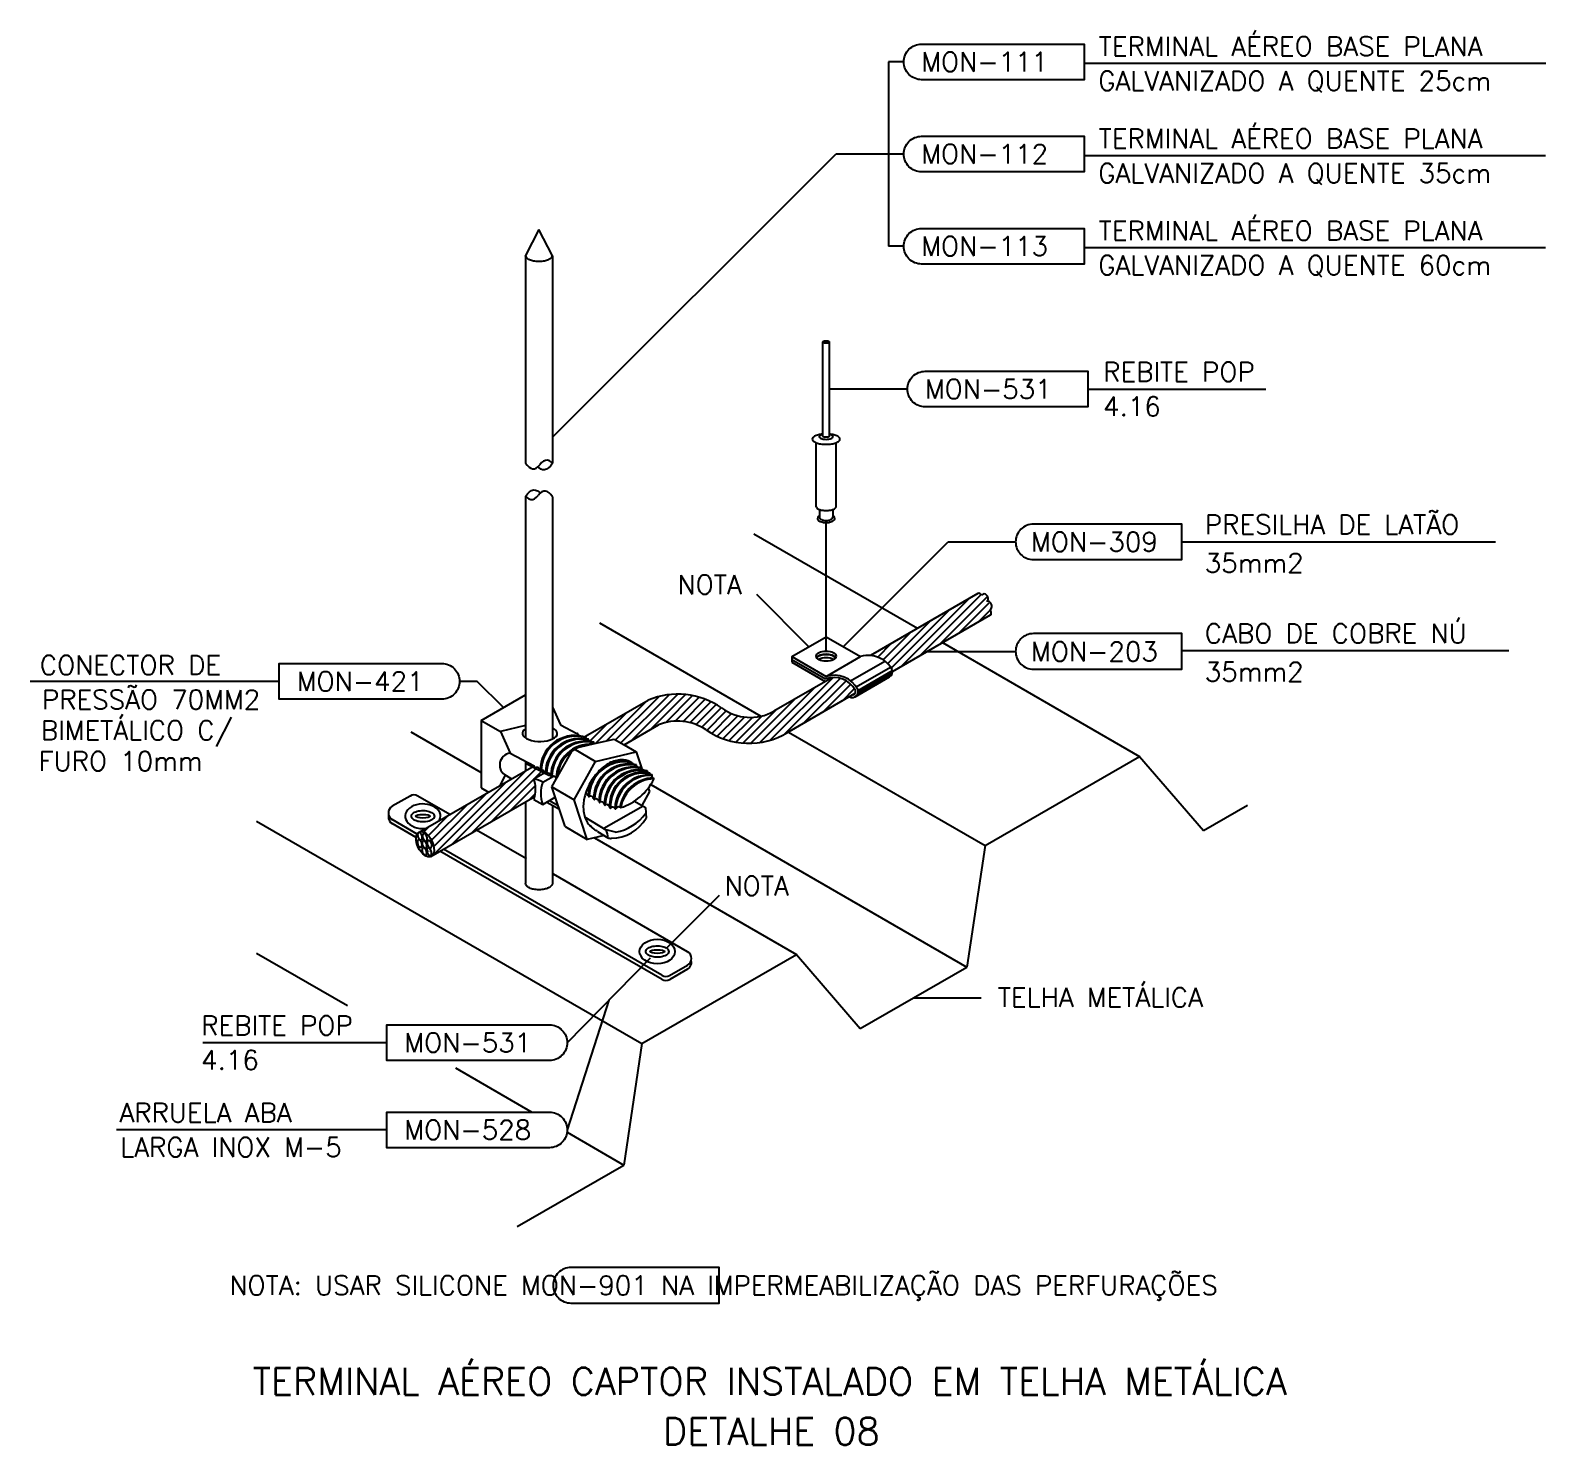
# Model space of a CAD drawing. Extents: x -800 to 12181, y -6101 to 2255.
# Drawn here: x 9396 to 10342, y 1340 to 2223 of the extents above; entities that cross this region are included whole.
import ezdxf
from ezdxf.enums import TextEntityAlignment as Align

# ---------------------------------------------------------------- set-up
doc = ezdxf.new("R2010")
doc.units = 0
doc.header["$MEASUREMENT"] = 0
doc.layers.get('0').update_dxf_attribs({"linetype": 'CONTINUOUS'})
for name, color, linetype in [('15', 1, 'CONTINUOUS'), ('25', 2, 'CONTINUOUS'), ('50', 5, 'CONTINUOUS'), ('C02', 2, 'CONTINUOUS')]:
    doc.layers.add(name, color=color, linetype=linetype)
doc.styles.add('25CL', font='ROMANS.shx', dxfattribs={"height": 2.5})
doc.styles.add('35CL', font='ROMANS.shx', dxfattribs={"height": 3.5})

msp = doc.modelspace()

# ---------------------------------------------------------------- hatches: boundary and pattern name
h = msp.add_hatch()
h.set_pattern_fill('ANSI31', color=256, scale=28.8, angle=180, style=0)
h.set_pattern_definition([(225, (-20505.696, 4834.6687), (2.5455844, -2.5455844), [])])
h.paths.add_polyline_path([(9920.631, 1832.864, -0.0054926), (9921.001, 1832.829, -0.2474924), (9934.144, 1824.06, -0.0829615), (9934.402, 1822.879), (9995.575, 1858.2), (9995.28, 1861.544), (9995.962, 1865.157), (9993.346, 1866.636), (9993.727, 1869.71), (9990.136, 1870.476), (9987.741, 1871.61)])
h.paths.add_polyline_path([(9860.238, 1797.996, -0.2950464), (9827.557, 1800.188, 0.2567716), (9781.772, 1804.959), (9741.273, 1781.728, 0.1633867), (9742.633, 1780.887, -0.0205985), (9744.394, 1780.55, -0.9806359), (9744.392, 1780.248, 0.1852685), (9745.832, 1779.12, -0.0222341), (9747.733, 1778.762, -0.9804432), (9747.731, 1778.461, 0.0879243), (9748.295, 1777.815), (9760.534, 1780.671), (9766.814, 1777.045), (9788.306, 1789.453, -0.2567716), (9817.966, 1786.363, 0.2843613), (9867.118, 1783.784), (9910.906, 1809.065, 0.2689143), (9911.2, 1811.082, 0.2975395), (9896.842, 1819.129)])
h = msp.add_hatch()
h.set_pattern_fill('ANSI31', color=256, scale=28.8, angle=180, style=0)
h.set_pattern_definition([(225, (-19321.1347, 4976.7886), (2.5455844, -2.5455844), [])])
edge = h.paths.add_edge_path()
edge.add_line((9710.903, 1744.764), (9711, 1744.862))
edge.add_arc((9692.109, 1749.284), 19.402, 346.826362, 378.928679)
edge.add_line((9710.461, 1755.577), (9717.113, 1759.418))
edge.add_line((9717.113, 1759.418), (9709.512, 1763.39))
edge.add_line((9709.512, 1763.39), (9638.846, 1722.591))
edge.add_arc((9639.758, 1720.549), 2.237, 97.765073, 114.077242, ccw=False)
edge.add_ellipse((9642.496, 1714.984), major_axis=(-3.651, 7.607), ratio=0.5273137, start_angle=184.60859, end_angle=360, ccw=False)
edge.add_line((9646.457, 1707.557), (9710.903, 1744.764))

# ---------------------------------------------------------------- linework, layer by layer
at = {"layer": '15', "color": 1}
for p, q in [((9941.394, 2203.72), (9931.794, 2203.72)), ((9931.794, 2203.72), (9931.794, 2088.538)), ((10342.239, 2202.654), (10054.019, 2202.654)), ((9941.394, 2146.138), (9898.96, 2146.138)), ((10342.194, 2145.054), (10054.019, 2145.054)), ((9941.394, 2088.538), (9931.794, 2088.538)), ((10342.194, 2087.473), (10054.019, 2087.473)), ((9943.665, 1999.29), (9894.977, 1999.303)), ((9551.432, 1816.702), (9395.97, 1816.702)), ((9674.997, 1816.692), (9664.057, 1816.692)), ((9618.611, 1590.971), (9503.651, 1590.971)), ((9618.611, 1536.503), (9449.849, 1536.503))]:
    msp.add_line(p, q, dxfattribs=at)
at = {"layer": '15'}
for p, q in [((9722.074, 1969.252), (9898.96, 2146.138)), ((9890.854, 1969.878), (9890.854, 2028.728)), ((9894.977, 1969.878), (9894.977, 2028.728)), ((10056.29, 1999.3), (10167.577, 1999.3)), ((9892.915, 1835.098), (9892.915, 1915.867)), ((9892.915, 1835.079), (9892.915, 1915.867)), ((9903.616, 1838.372), (9969.149, 1903.905)), ((9969.149, 1903.905), (10011.249, 1903.905)), ((10114.975, 1903.877), (10310.993, 1903.877)), ((9849.424, 1871.138), (9882.19, 1838.372)), ((10114.975, 1835.901), (10319.322, 1835.901)), ((9908.167, 1817.03), (9929.593, 1829.4)), ((9956.067, 1835.389), (10011.249, 1835.418)), ((9911.732, 1813.288), (9933.158, 1825.659)), ((9912.906, 1811.066), (9934.332, 1823.436)), ((9912.912, 1809.62), (9934.338, 1821.99)), ((9691.38, 1800.309), (9674.997, 1816.692)), ((9826.175, 1683.034), (9793.409, 1650.267)), ((9731.236, 1590.98), (9783.338, 1643.95)), ((9947.512, 1619.014), (9989.795, 1619.014)), ((9757.287, 1617.465), (9731.236, 1536.513))]:
    msp.add_line(p, q, dxfattribs=at)
msp.add_lwpolyline([(9890.854, 1969.878, 0.2823391), (9890.927, 1969.758, 0.0657605), (9891.458, 1969.571, 0.0301275), (9892.065, 1969.481, 0.0217416), (9892.915, 1969.444, 0.0217416), (9893.766, 1969.481, 0.0301275), (9894.373, 1969.571, 0.0657605), (9894.904, 1969.758, 0.2823391), (9894.977, 1969.878, 0.2823391)], format="xyb", dxfattribs=at)
for centre, radius, start, end in [((9736.081, 1761.145), 21.769, 76.790509, 179.548248), ((9736.7, 1760.705), 21.769, 78.48195, 179.548248), ((9739.42, 1759.357), 21.769, 81.510669, 179.548248), ((9740.04, 1758.918), 21.769, 78.48195, 179.548248), ((9742.759, 1757.57), 21.769, 81.857397, 179.548248), ((9739.42, 1759.357), 21.769, 76.790509, 81.510669), ((9742.759, 1757.57), 21.769, 76.790509, 81.885359), ((9743.379, 1757.131), 21.769, 78.48195, 179.548248), ((9746.098, 1755.783), 21.769, 87.439654, 179.548248), ((9746.718, 1755.343), 21.769, 94.562563, 176.406521), ((9766.753, 1744.619), 21.769, 78.619155, 179.548248), ((9769.472, 1743.271), 21.769, 76.790509, 179.548248), ((9770.083, 1742.801), 21.769, 78.642546, 179.548248), ((9772.811, 1741.484), 21.769, 76.790509, 179.548248), ((9773.431, 1741.045), 21.769, 78.48195, 179.548248), ((9766.133, 1745.059), 21.769, 76.790509, 131.24061), ((9776.151, 1739.697), 21.769, 76.790509, 179.548248), ((9776.77, 1739.257), 21.769, 78.48195, 179.548248), ((9766.133, 1745.059), 21.769, 147.762001, 179.548248), ((9778.31, 1739.247), 20.621, 77.448847, 183.242715), ((9778.927, 1738.819), 20.619, 79.221999, 183.271837), ((9782.686, 1736.594), 21.769, 85.968763, 177.322379), ((9783.305, 1736.155), 21.769, 87.846795, 177.322379), ((9785.571, 1734.603), 21.769, 91.427108, 170.757731), ((9786.127, 1734.086), 21.769, 92.245913, 170.083545)]:
    msp.add_arc(centre, radius, start, end, dxfattribs=at)
at = {"layer": '25', "color": 2}
for p, q in [((9713.548, 2099.031), (9705.28, 2082.776)), ((9722.074, 2082.51), (9713.548, 2099.031)), ((9722.074, 2082.51), (9722.074, 1952.925)), ((9722.074, 1932.027), (9722.074, 1780.72)), ((9934.402, 1822.879), (9995.575, 1858.2)), ((9677.48, 1792.284), (9705.28, 1808.334)), ((9722.074, 1800.655), (9727.005, 1789.581)), ((9741.273, 1781.728), (9781.772, 1804.959)), ((9677.48, 1792.284), (9677.48, 1750.172)), ((9677.48, 1792.284), (9689.548, 1785.317)), ((9705.28, 1789.101), (9689.548, 1785.317)), ((9727.005, 1789.581), (9737.244, 1784.23)), ((9766.814, 1777.045), (9788.306, 1789.453)), ((9689.548, 1785.317), (9695.542, 1771.856)), ((9748.295, 1777.815), (9760.534, 1780.671)), ((9760.534, 1780.671), (9766.814, 1777.045)), ((9695.542, 1771.856), (9710.571, 1764.002)), ((9721.664, 1750.76), (9735.075, 1774.73)), ((9735.075, 1774.73), (9748.295, 1777.815)), ((9735.075, 1774.73), (9748.905, 1766.746)), ((9748.905, 1766.746), (9774.363, 1772.687)), ((9766.814, 1777.045), (9774.363, 1772.687)), ((9774.363, 1772.687), (9777.688, 1762.699)), ((9638.846, 1722.591), (9710.571, 1764.002)), ((9705.142, 1765.674), (9720.17, 1757.82)), ((9735.494, 1742.775), (9748.905, 1766.746)), ((9692.414, 1758.275), (9689.466, 1751.817)), ((9693.164, 1757.842), (9696.533, 1755.897)), ((9717.613, 1759.706), (9710.461, 1755.577)), ((9715.993, 1753.712), (9722.673, 1757.569)), ((9721.664, 1750.76), (9735.494, 1742.775)), ((9729.922, 1725.956), (9721.664, 1750.76)), ((9633.094, 1745.083), (9621.946, 1738.647)), ((9657.848, 1733.562), (9637.894, 1745.083)), ((9646.147, 1707.377), (9710.989, 1744.814)), ((9677.48, 1750.172), (9682.049, 1747.535)), ((9710.461, 1742.99), (9715.993, 1739.796)), ((9715.993, 1739.796), (9723.811, 1744.31)), ((9718.543, 1741.269), (9726.318, 1736.78)), ((9720.206, 1742.229), (9725.527, 1739.157)), ((9743.751, 1717.971), (9735.494, 1742.775)), ((9782.62, 1747.883), (9777.794, 1739.256)), ((9781.89, 1750.078), (9782.62, 1747.883)), ((9619.546, 1734.49), (9619.546, 1731.988)), ((9755.613, 1723.829), (9742.293, 1731.797)), ((9778.569, 1738.846), (9754.063, 1724.698)), ((9780.064, 1737.999), (9780.449, 1731.305)), ((9637.552, 1721.323), (9621.946, 1730.333)), ((9636.943, 1719.173), (9621.946, 1727.831)), ((9705.772, 1705.893), (9674.674, 1723.848)), ((9729.922, 1725.956), (9743.751, 1717.971)), ((9747.988, 1724.376), (9745.309, 1726.713)), ((9750.162, 1722.832), (9756.691, 1719.062)), ((9754.312, 1720.436), (9743.751, 1717.971)), ((9790.488, 1630.524), (9651.76, 1710.618)), ((9790.422, 1633.063), (9653.926, 1711.869)), ((9806.409, 1647.79), (9722.572, 1696.194)), ((9795.209, 1633.056), (9806.396, 1639.469)), ((9806.435, 1636.96), (9795.288, 1630.524))]:
    msp.add_line(p, q, dxfattribs=at)
at = {"layer": '25'}
for p, q in [((9705.28, 2082.761), (9705.28, 1953.091)), ((9886.73, 1925.751), (9886.73, 1965.782)), ((9899.101, 1925.751), (9899.101, 1965.782)), ((9705.28, 1932.192), (9705.28, 1781.254)), ((9888.792, 1924.063), (9888.792, 1919.207)), ((9897.039, 1924.063), (9897.039, 1919.207)), ((9847.85, 1908.873), (9950.066, 1849.858)), ((9987.741, 1871.61), (9920.631, 1832.864)), ((9990.136, 1870.476), (9991.014, 1871.183)), ((9995.949, 1862.082), (9995.28, 1861.544)), ((9751.378, 1853.175), (9852.238, 1794.944)), ((9871.477, 1832.187), (9892.903, 1844.557)), ((9892.903, 1844.557), (9914.329, 1832.187)), ((9928.687, 1837.515), (9920.631, 1832.864)), ((9965.597, 1840.891), (10088.653, 1769.845)), ((9871.477, 1832.187), (9871.477, 1828.616)), ((9871.477, 1832.187), (9892.903, 1819.816)), ((9871.477, 1830.401), (9892.59, 1818.212)), ((9871.477, 1828.616), (9892.375, 1816.55)), ((9892.903, 1819.816), (9914.329, 1832.187)), ((9896.842, 1819.129), (9860.238, 1797.996)), ((9911.147, 1807.151), (9932.573, 1819.521)), ((9910.906, 1809.065), (9867.118, 1783.784)), ((9633.589, 1785.17), (9677.48, 1759.829)), ((9869.343, 1785.068), (9992.182, 1714.147)), ((9992.182, 1714.147), (10088.653, 1769.845)), ((10088.653, 1769.845), (10128.469, 1723.489)), ((9705.28, 1766.767), (9705.28, 1760.947)), ((9783.378, 1752.231), (9980.815, 1638.241)), ((9705.28, 1741.518), (9705.28, 1690.333)), ((9773.168, 1741.878), (9780.065, 1737.969)), ((9722.068, 1739.234), (9722.068, 1690.075)), ((10128.469, 1723.489), (10155.966, 1739.365)), ((9537.118, 1729.472), (9777.921, 1590.444)), ((9761.407, 1722.546), (9755.457, 1723.864)), ((9748.187, 1719.006), (9874.393, 1646.142)), ((9992.182, 1714.147), (9980.815, 1638.241)), ((9537.118, 1647.003), (9593.97, 1614.18)), ((9777.921, 1590.444), (9874.393, 1646.142)), ((9874.393, 1646.142), (9914.209, 1599.786)), ((9914.209, 1599.786), (9980.815, 1638.241)), ((9777.921, 1590.444), (9766.555, 1514.538)), ((9661.515, 1575.182), (9709.226, 1547.637)), ((9731.134, 1534.988), (9766.555, 1514.538)), ((9699.949, 1476.083), (9766.555, 1514.538))]:
    msp.add_line(p, q, dxfattribs=at)
at = {"layer": '25', "color": 0}
for p, q in [((9711.624, 1762.729), (9711.725, 1762.83)), ((9710.903, 1744.764), (9711, 1744.862))]:
    msp.add_line(p, q, dxfattribs=at)
at = {"layer": '25'}
for points in [[(9941.394, 2203.738, -0.4142136), (9952.518, 2214.862), (10054.019, 2214.862), (10054.019, 2192.596), (9952.518, 2192.596, -0.4142136), (9941.394, 2203.72)], [(9941.394, 2146.138, -0.4142136), (9952.518, 2157.262), (10054.019, 2157.262), (10054.019, 2134.996), (9952.518, 2134.996, -0.4142136), (9941.394, 2146.12)], [(9941.394, 2088.557, -0.4142136), (9952.518, 2099.681), (10054.019, 2099.681), (10054.019, 2077.414), (9952.518, 2077.414, -0.4142136), (9941.394, 2088.538)], [(9943.665, 1999.309, -0.4142136), (9954.789, 2010.433), (10056.29, 2010.433), (10056.29, 1988.166), (9954.789, 1988.166, -0.4142136), (9943.665, 1999.29)], [(9884.256, 1968.045, 0.2123433), (9884.712, 1967.022, 0.0943626), (9886.792, 1965.758, 0.0510436), (9889.378, 1965.083, 0.0383991), (9892.915, 1964.811, 0.0383991), (9896.453, 1965.083, 0.0510436), (9899.038, 1965.758, 0.0943626), (9901.119, 1967.022, 0.2123433), (9901.575, 1968.045, 0.2123433), (9901.119, 1969.069, 0.0943626), (9899.038, 1970.333, 0.0510436), (9896.453, 1971.008, 0.0160718), (9894.977, 1971.188, 0.0383991)], [(9890.854, 1971.188, 0.0160718), (9889.378, 1971.008, 0.0510436), (9886.792, 1970.333, 0.0943626), (9884.712, 1969.069, 0.2123433), (9884.256, 1968.045, 0.2123433)], [(9888.586, 1969.503, 0.2123433), (9888.813, 1968.991, 0.0943626), (9889.854, 1968.359, 0.0510436), (9891.147, 1968.022, 0.0383991), (9892.915, 1967.885, 0.0383991), (9894.684, 1968.022, 0.0510436), (9895.977, 1968.359, 0.0943626), (9897.017, 1968.991, 0.2123433), (9897.245, 1969.503, 0.2123433), (9897.017, 1970.015, 0.0943626), (9895.977, 1970.647, 0.0396821), (9894.977, 1970.932, 0.0383991)], [(9890.854, 1970.932, 0.0396821), (9889.854, 1970.647, 0.0943626), (9888.813, 1970.015, 0.2123433), (9888.586, 1969.503, 0.2123433)], [(9886.73, 1925.751, 0.2150358), (9887.052, 1925.038, 0.0934658), (9888.542, 1924.151, 0.0501309), (9890.387, 1923.678, 0.0376224), (9892.915, 1923.488, 0.0376224), (9895.444, 1923.678, 0.0501309), (9897.289, 1924.151, 0.0934658), (9898.779, 1925.038, 0.2150358), (9899.101, 1925.751, 0.2150358)], [(9888.792, 1919.931, 0.5900323), (9887.893, 1917.63, 0.1041205), (9889.133, 1916.648, 0.0647687), (9890.752, 1916.088, 0.0509229), (9892.915, 1915.867, 0.0509229), (9895.079, 1916.088, 0.0647687), (9896.697, 1916.648, 0.1041205), (9897.938, 1917.63, 0.5900323), (9897.039, 1919.931, 0.1751539)], [(9888.792, 1919.207, 0.1751539), (9889.043, 1918.511, 0.1041205), (9890, 1917.754, 0.0647687), (9891.248, 1917.323, 0.0509229), (9892.915, 1917.152, 0.0509229), (9894.583, 1917.323, 0.0647687), (9895.831, 1917.754, 0.1041205), (9896.788, 1918.511, 0.1751539), (9897.039, 1919.207, 0.1751539)], [(10011.249, 1903.868, 0.4142136), (10022.373, 1892.744), (10114.975, 1892.744), (10114.975, 1915.01), (10022.373, 1915.01, 0.4142136), (10011.249, 1903.886)], [(10011.249, 1835.399, 0.4142136), (10022.373, 1824.275), (10114.975, 1824.275), (10114.975, 1846.542), (10022.373, 1846.542, 0.4142136), (10011.249, 1835.418)], [(9664.057, 1816.692, -0.4142136), (9652.933, 1805.568), (9551.432, 1805.568), (9551.432, 1827.835), (9652.933, 1827.835, -0.4142136), (9664.057, 1816.711)], [(9731.236, 1590.962, -0.4142136), (9720.112, 1579.838), (9618.611, 1579.838), (9618.611, 1602.104), (9720.112, 1602.104, -0.4142136), (9731.236, 1590.98)], [(9731.236, 1536.494, -0.4142136), (9720.112, 1525.37), (9618.611, 1525.37), (9618.611, 1547.637), (9720.112, 1547.637, -0.4142136), (9731.236, 1536.513)], [(9722.446, 1439.454, 0.4142136), (9733.57, 1428.33), (9826.172, 1428.33), (9826.172, 1450.596), (9733.57, 1450.596, 0.4142136), (9722.446, 1439.472)]]:
    msp.add_lwpolyline(points, format="xyb", dxfattribs=at)
at = {"layer": '25', "color": 2}
for points in [[(9722.074, 2082.51, 0.0420303), (9721.438, 2081.546, -0.1019488), (9719.494, 2080.107, -0.0607078), (9716.99, 2079.298, -0.047029), (9713.614, 2078.968, -0.047029), (9710.236, 2079.275, -0.0607078), (9707.726, 2080.067, -0.1019488), (9705.772, 2081.493, -0.1855603), (9705.28, 2082.761, -0.0017101), (9705.28, 2082.774, -0.1019488)], [(9770.585, 1766.45, 0.142777), (9764.995, 1767.738, 0.1071724), (9757.695, 1765.713, 0.0785139), (9751.281, 1760.928, 0.0658576), (9745.582, 1753.299, 0.0658576), (9742.063, 1744.45, 0.0785139), (9741.341, 1736.481, 0.1071724), (9743.434, 1729.2, 0.1041114), (9746.157, 1725.973, 0.0049556)], [(9770.815, 1766.318, 0.0064838), (9770.585, 1766.45, 0.142777)], [(9772.796, 1764.784, 0.0489195), (9771.245, 1766.048, 0.142777)], [(9645.747, 1707.147, 0.0517319), (9646.147, 1707.377, 0.1041509)], [(9722.074, 1690.083, 0.0420303), (9721.438, 1689.118, -0.1019488), (9719.494, 1687.68, -0.0607078), (9716.99, 1686.87, -0.047029), (9713.614, 1686.54, -0.047029), (9710.236, 1686.847, -0.0607078), (9707.726, 1687.639, -0.1019488), (9705.772, 1689.065, -0.1855603), (9705.28, 1690.333, -0.0017101), (9705.28, 1690.346, -0.1019488)]]:
    msp.add_lwpolyline(points, format="xyb", dxfattribs=at)
at = {"layer": '25', "color": 1}
msp.add_lwpolyline([(9890.854, 2028.728, 0.2481937), (9890.945, 2028.556, 0.0808876), (9891.458, 2028.317, 0.0396626), (9892.068, 2028.196, 0.0290758), (9892.915, 2028.146, 0.0290758), (9893.763, 2028.196, 0.0396626), (9894.373, 2028.317, 0.0808876), (9894.886, 2028.556, 0.2481937), (9894.977, 2028.728, 0.2481937), (9894.886, 2028.9, 0.0808876), (9894.373, 2029.139, 0.0396626), (9893.763, 2029.26, 0.0290758), (9892.915, 2029.309, 0.0290758), (9892.068, 2029.26, 0.0396626), (9891.458, 2029.139, 0.0808876), (9890.945, 2028.9, 0.2481937)], format="xyb", close=True, dxfattribs=at)
at = {"layer": '25'}
for points in [[(9705.278, 1953.093), (9706.269, 1951.762), (9707.404, 1950.619), (9708.531, 1949.869), (9709.65, 1949.512), (9710.762, 1949.547), (9711.865, 1949.974), (9712.961, 1950.795), (9714.049, 1952.007)], [(9722.074, 1952.925), (9720.826, 1951.252), (9719.585, 1950.011), (9718.349, 1949.202), (9717.12, 1948.825), (9715.897, 1948.879), (9714.679, 1949.366), (9713.469, 1950.284), (9712.987, 1950.823)], [(9722.074, 1952.925), (9721.369, 1953.629), (9720.134, 1954.438), (9718.905, 1954.815), (9717.681, 1954.761), (9716.464, 1954.275), (9715.253, 1953.357), (9714.049, 1952.007)], [(9705.28, 1932.192), (9706.527, 1933.865), (9707.769, 1935.106), (9709.004, 1935.915), (9710.234, 1936.292), (9711.457, 1936.238), (9712.674, 1935.752), (9713.885, 1934.834), (9714.367, 1934.294)], [(9705.28, 1932.192), (9705.984, 1931.488), (9707.22, 1930.679), (9708.449, 1930.302), (9709.672, 1930.356), (9710.889, 1930.843), (9712.1, 1931.761), (9713.305, 1933.11)], [(9722.074, 1932.027), (9721.084, 1933.356), (9719.949, 1934.498), (9718.822, 1935.248), (9717.703, 1935.606), (9716.592, 1935.571), (9715.488, 1935.143), (9714.393, 1934.323), (9713.305, 1933.11)]]:
    msp.add_lwpolyline(points, dxfattribs=at)
at = {"layer": '25', "color": 2}
for points in [[(9638.522, 1722.31, 0.165971), (9638.143, 1722.022, 0.1056012), (9637.867, 1721.339, 0.0685), (9637.839, 1720.546, 0.0546773), (9638.046, 1719.576, 0.0546773), (9638.459, 1718.675, 0.0685), (9638.954, 1718.056, 0.1056012), (9639.583, 1717.671, 0.165971), (9640.059, 1717.667, 0.165971), (9640.439, 1717.955, 0.1056012), (9640.714, 1718.638, 0.0685), (9640.742, 1719.431, 0.0546773), (9640.535, 1720.4, 0.0546773), (9640.123, 1721.302, 0.0685), (9639.627, 1721.921, 0.1056012), (9638.999, 1722.305, 0.165971)], [(9638.351, 1717.701, 0.165971), (9637.972, 1717.413, 0.1056012), (9637.697, 1716.73, 0.0685), (9637.668, 1715.937, 0.0546773), (9637.876, 1714.968, 0.0546773), (9638.288, 1714.066, 0.0685), (9638.783, 1713.447, 0.1056012), (9639.412, 1713.063, 0.165971), (9639.888, 1713.058, 0.165971), (9640.268, 1713.346, 0.1056012), (9640.543, 1714.029, 0.0685), (9640.572, 1714.822, 0.0546773), (9640.364, 1715.792, 0.0546773), (9639.952, 1716.693, 0.0685), (9639.456, 1717.312, 0.1056012), (9638.828, 1717.697, 0.165971)], [(9641.255, 1712.717, 0.165971), (9640.875, 1712.429, 0.1056012), (9640.6, 1711.746, 0.0685), (9640.572, 1710.953, 0.0546773), (9640.779, 1709.983, 0.0546773), (9641.191, 1709.082, 0.0685), (9641.687, 1708.462, 0.1056012), (9642.315, 1708.078, 0.165971), (9642.792, 1708.074, 0.165971), (9643.171, 1708.362, 0.1056012), (9643.447, 1709.045, 0.0685), (9643.475, 1709.837, 0.0546773), (9643.268, 1710.807, 0.0546773), (9642.855, 1711.709, 0.0685), (9642.36, 1712.328, 0.1056012), (9641.731, 1712.712, 0.165971)], [(9641.357, 1717.121, 0.165971), (9640.978, 1716.833, 0.1056012), (9640.702, 1716.149, 0.0685), (9640.674, 1715.357, 0.0546773), (9640.881, 1714.387, 0.0546773), (9641.294, 1713.485, 0.0685), (9641.789, 1712.866, 0.1056012), (9642.418, 1712.482, 0.165971), (9642.894, 1712.478, 0.165971), (9643.274, 1712.766, 0.1056012), (9643.549, 1713.449, 0.0685), (9643.577, 1714.241, 0.0546773), (9643.37, 1715.211, 0.0546773), (9642.958, 1716.113, 0.0685), (9642.462, 1716.732, 0.1056012), (9641.834, 1717.116, 0.165971)], [(9641.562, 1721.593, 0.165971), (9641.182, 1721.305, 0.1056012), (9640.907, 1720.622, 0.0685), (9640.879, 1719.829, 0.0546773), (9641.086, 1718.859, 0.0546773), (9641.499, 1717.958, 0.0685), (9641.994, 1717.339, 0.1056012), (9642.623, 1716.954, 0.165971), (9643.099, 1716.95, 0.165971), (9643.479, 1717.238, 0.1056012), (9643.754, 1717.921, 0.0685), (9643.782, 1718.714, 0.0546773), (9643.575, 1719.683, 0.0546773), (9643.163, 1720.585, 0.0685), (9642.667, 1721.204, 0.1056012), (9642.038, 1721.588, 0.165971)], [(9644.465, 1717.291, 0.165971), (9644.086, 1717.004, 0.1056012), (9643.811, 1716.32, 0.0685), (9643.782, 1715.528, 0.0546773), (9643.99, 1714.558, 0.0546773), (9644.402, 1713.656, 0.0685), (9644.897, 1713.037, 0.1056012), (9645.526, 1712.653, 0.165971), (9646.002, 1712.648, 0.165971), (9646.382, 1712.936, 0.1056012), (9646.657, 1713.62, 0.0685), (9646.685, 1714.412, 0.0546773), (9646.478, 1715.382, 0.0546773), (9646.066, 1716.284, 0.0685), (9645.57, 1716.903, 0.1056012), (9644.942, 1717.287, 0.165971)], [(9644.329, 1712.614, 0.165971), (9643.949, 1712.327, 0.1056012), (9643.674, 1711.643, 0.0685), (9643.646, 1710.851, 0.0546773), (9643.853, 1709.881, 0.0546773), (9644.265, 1708.979, 0.0685), (9644.761, 1708.36, 0.1056012), (9645.389, 1707.976, 0.165971), (9645.866, 1707.971, 0.165971), (9646.245, 1708.259, 0.1056012), (9646.521, 1708.943, 0.0685), (9646.549, 1709.735, 0.0546773), (9646.342, 1710.705, 0.0546773), (9645.929, 1711.607, 0.0685), (9645.434, 1712.226, 0.1056012), (9644.805, 1712.61, 0.165971)]]:
    msp.add_lwpolyline(points, format="xyb", close=True, dxfattribs=at)
at = {"layer": '25'}
for centre, radius, start, end in [((9919.257, 1815.982), 16.938, 84.089881, 106.914544), ((9919.257, 1815.982), 16.938, 28.486117, 84.089881), ((9897.858, 1804.11), 15.054, 27.591874, 110.485934), ((9897.831, 1803.611), 16.938, 28.486117, 106.914544), ((9930.739, 1822.697), 3.668, 300, 21.808274), ((9909.313, 1810.327), 3.668, 241.025017, 21.808274), ((9909.313, 1810.327), 2.033, 278.431345, 21.808274), ((9739.818, 1785.092), 2.457, 210.640212, 259.179704), ((9743.157, 1783.304), 2.457, 210.640212, 219.923863), ((9743.205, 1783.334), 2.512, 219.739845, 256.857342), ((9746.581, 1781.56), 2.552, 210.497128, 252.915697), ((9749.835, 1779.73), 2.457, 210.640212, 231.191086), ((9709.038, 1762.775), 1.963, 9.642268, 38.679546), ((9711.829, 1763.249), 0.868, 189.642268, 233.140645), ((9711.829, 1763.249), 0.868, 189.642268, 233.140645), ((9711.417, 1762.699), 0.18, 233.140645, 338.814576), ((9711.893, 1762.561), 0.317, 110.095372, 166.786482), ((9712.377, 1760.987), 1.963, 9.642268, 107.566137), ((9715.168, 1761.461), 0.868, 189.642268, 233.140645), ((9715.168, 1761.461), 0.868, 189.642268, 233.140645), ((9714.756, 1760.911), 0.18, 233.140645, 338.814576), ((9715.233, 1760.774), 0.317, 110.095372, 166.786482), ((9715.716, 1759.2), 1.963, 14.946131, 107.566137), ((9769.87, 1769.006), 2.457, 218.433263, 259.179704), ((9773.162, 1767.212), 2.457, 210.640212, 259.179704), ((9776.454, 1765.418), 2.457, 210.640212, 259.179704), ((9779.84, 1763.637), 2.457, 210.640212, 259.179704), ((9782.881, 1761.376), 1.975, 203.187482, 257.424072), ((9715.716, 1759.2), 1.963, 9.642268, 14.946131), ((9718.507, 1759.674), 0.868, 189.642268, 233.140645), ((9718.507, 1759.674), 0.868, 189.642268, 233.140645), ((9718.095, 1759.124), 0.18, 233.140645, 338.814576), ((9718.572, 1758.986), 0.317, 110.095372, 166.786482), ((9719.055, 1757.413), 1.963, 9.642268, 107.566137), ((9721.846, 1757.887), 0.868, 189.642268, 233.140645), ((9721.846, 1757.887), 0.868, 189.642268, 233.140645), ((9721.434, 1757.337), 0.18, 233.140645, 338.814576), ((9721.911, 1757.199), 0.317, 110.095372, 166.786482), ((9722.394, 1755.625), 1.963, 9.642268, 107.566137), ((9725.186, 1756.099), 0.868, 189.642268, 208.30328), ((9754.161, 1770.834), 34.637, 287.686302, 333.762419), ((9784.466, 1760.503), 2.208, 220.335764, 263.48991), ((9784.121, 1758.12), 0.212, 265.163173, 63.379719), ((9785.159, 1758.632), 2.271, 263.310876, 266.726141), ((9784.479, 1755.789), 0.796, 340.337593, 46.342315), ((9742.429, 1744.901), 1.963, 9.642268, 80.525687), ((9745.22, 1745.375), 0.868, 189.642268, 233.140645), ((9745.22, 1745.375), 0.868, 189.642268, 233.140645), ((9744.808, 1744.825), 0.18, 233.140645, 348.988125), ((9745.285, 1744.688), 0.317, 110.095372, 161.016219), ((9745.769, 1743.114), 1.963, 9.642268, 107.566137), ((9748.56, 1743.588), 0.868, 189.642268, 233.140645), ((9748.56, 1743.588), 0.868, 189.642268, 233.140645), ((9748.147, 1743.038), 0.18, 233.140645, 348.988125), ((9748.624, 1742.9), 0.317, 104.062168, 161.016219), ((9749.108, 1741.327), 1.963, 9.642268, 106.591403), ((9751.899, 1741.801), 0.868, 189.642268, 233.140645), ((9751.899, 1741.801), 0.868, 189.642268, 233.140645), ((9751.486, 1741.251), 0.18, 233.140645, 338.814576), ((9751.963, 1741.113), 0.317, 110.095372, 166.786482), ((9752.447, 1739.539), 1.963, 9.642268, 107.566137), ((9755.238, 1740.013), 0.868, 189.642268, 233.140645), ((9755.238, 1740.013), 0.868, 189.642268, 233.140645), ((9754.826, 1739.463), 0.18, 233.140645, 348.988125), ((9755.303, 1739.326), 0.317, 110.095372, 161.016219), ((9755.786, 1737.752), 1.963, 9.642268, 107.566137), ((9758.577, 1738.226), 0.868, 189.642268, 233.140645), ((9758.577, 1738.226), 0.868, 189.642268, 233.140645), ((9758.165, 1737.676), 0.18, 233.140645, 348.988125), ((9758.642, 1737.538), 0.317, 122.879511, 161.016219), ((9759.595, 1736.309), 1.872, 44.064157, 126.976414), ((9761.796, 1737.757), 0.868, 189.642268, 233.140645), ((9761.384, 1737.207), 0.18, 233.140645, 348.988125), ((9756.409, 1751.505), 29.387, 279.792408, 324.297991), ((9763.325, 1736.281), 1.977, 70.988757, 153.194946), ((9732.802, 1700.696), 28.131, 51.894188, 57.327103), ((9745.952, 1718.863), 10.741, 1.062672, 27.74746), ((9758.493, 1744.037), 25.381, 270.891147, 329.889643), ((9758.524, 1722.868), 4.224, 244.283456, 274.940606)]:
    msp.add_arc(centre, radius, start, end, dxfattribs=at)
at = {"layer": '25', "color": 2}
for centre, radius, start, end in [((9800.325, 1760.934), 47.774, 55.249152, 112.852427), ((9845.593, 1824.372), 30.169, 233.286664, 299.040689), ((9800.325, 1760.934), 30.948, 55.249152, 112.852427), ((9844.626, 1824.792), 46.771, 235.249152, 301.256045), ((9696.499, 1764.485), 7.433, 97.396199, 243.341539), ((9692.109, 1749.284), 19.402, 346.681765, 18.928679), ((9709.971, 1744.987), 10.601, 55.384774, 87.346135), ((9735.069, 1746.754), 20.306, 159.961184, 200.038816), ((9785.054, 1757.429), 1.065, 153.216971, 268.662652), ((9635.494, 1740.926), 4.8, 60, 120), ((9692.109, 1749.284), 19.402, 341.071321, 346.681765), ((9624.346, 1734.49), 4.8, 120, 240), ((9624.346, 1731.988), 4.8, 179.996973, 240), ((9762.916, 1735.568), 2.788, 56.70144, 67.817313), ((9764.663, 1738.228), 0.394, 236.70144, 272.978892), ((9804.009, 1643.633), 4.8, 299.822811, 60), ((9804.035, 1641.117), 4.8, 300, 5.941549), ((9792.822, 1637.22), 4.8, 240, 299.822811), ((9792.888, 1634.681), 4.8, 240, 300)]:
    msp.add_arc(centre, radius, start, end, dxfattribs=at)
at = {"layer": '25', "color": 1}
for centre, radius, start, end in [((9737.712, 1783.974), 0.151, 248.598562, 88.502543), ((9741.051, 1782.186), 0.151, 248.598562, 88.502543), ((9744.39, 1780.399), 0.151, 248.598562, 88.502543), ((9747.729, 1778.612), 0.151, 248.598562, 88.502543), ((9771.103, 1766.1), 0.151, 248.598562, 88.502543), ((9774.396, 1764.307), 0.165, 256.205547, 71.987996), ((9777.782, 1762.526), 0.151, 248.598562, 88.502543), ((9781.121, 1760.738), 0.151, 248.598562, 88.502543), ((9782.787, 1759.225), 0.151, 248.598562, 88.502543)]:
    msp.add_arc(centre, radius, start, end, dxfattribs=at)
at = {"layer": '25'}
msp.add_ellipse((9714.133, 1784.166), major_axis=(-10.907, 0.02), ratio=0.459242, start_param=5.6604057, end_param=10.1809982, dxfattribs=at)
at = {"layer": '25', "color": 2}
msp.add_ellipse((9641.107, 1732.442), major_axis=(-11.04, -0.002), ratio=0.6956522, start_param=2.806324, end_param=8.0035953, dxfattribs=at)
at = {"layer": '25'}
for centre in [(9641.107, 1732.442), (9787.492, 1647.927)]:
    msp.add_ellipse(centre, major_axis=(-4.593, 0), ratio=0.2533609, dxfattribs=at)
at = {"layer": '25', "color": 2}
for centre, major_axis, ratio in [((9642.496, 1714.984), (-3.651, 7.607), 0.5559551), ((9787.492, 1647.927), (-11.04, -0.002), 0.6956522)]:
    msp.add_ellipse(centre, major_axis=major_axis, ratio=ratio, dxfattribs=at)
at = {"layer": '25'}
for points, knots in [([(9990.136, 1870.476), (9989.802, 1870.946), (9989.381, 1871.332), (9988.506, 1871.775), (9988.062, 1871.795), (9987.741, 1871.61), (9987.741, 1871.61), (9987.741, 1871.61), (9987.741, 1871.61)], [4.861446, 4.861446, 4.861446, 4.861446, 5.5379963, 5.5379963, 6.2831853, 6.2831853, 6.2831853, 6.2831959, 6.2831959, 6.2831959, 6.2831959]), ([(9993.346, 1866.636), (9993.956, 1867.088), (9994.154, 1867.472), (9994.2, 1868.558), (9993.996, 1869.276), (9993.287, 1870.448), (9992.817, 1870.918), (9991.89, 1871.416), (9991.444, 1871.441), (9991.129, 1871.259), (9991.102, 1871.241), (9991.065, 1871.21), (9991.023, 1871.168)], [3.1451348, 3.1451348, 3.1451348, 3.1451348, 3.9000805, 3.9000805, 4.7443639, 4.7443639, 5.512317, 5.512317, 6.2831853, 6.2831853, 6.2831853, 6.4200314, 6.4200314, 6.4200314, 6.4200314]), ([(9995.949, 1862.082), (9996.16, 1862.376), (9996.436, 1862.838), (9996.497, 1863.849), (9996.308, 1864.556), (9995.597, 1865.792), (9995.081, 1866.311), (9994.112, 1866.802), (9993.668, 1866.822), (9993.346, 1866.636)], [3.2380716, 3.2380716, 3.2380716, 3.2380716, 3.8813953, 3.8813953, 4.7096958, 4.7096958, 5.5379963, 5.5379963, 6.2831853, 6.2831853, 6.2831853, 6.2831853]), ([(9995.5, 1858.153), (9995.823, 1858.337), (9996.03, 1858.727), (9996.095, 1859.808), (9995.906, 1860.515), (9995.468, 1861.276), (9995.378, 1861.413), (9995.28, 1861.544)], [3.1356756, 3.1356756, 3.1356756, 3.1356756, 3.8813953, 3.8813953, 4.7096958, 4.7096958, 4.9012853, 4.9012853, 4.9012853, 4.9012853]), ([(9633.92, 1732.442), (9633.92, 1731.892), (9634.188, 1731.33), (9635.282, 1730.291), (9636.105, 1729.827), (9638.102, 1729.154), (9639.273, 1728.945), (9642.06, 1728.82), (9643.692, 1729.025), (9646.362, 1729.896), (9647.386, 1730.562), (9648.406, 1731.996), (9648.437, 1732.737), (9647.62, 1734.064), (9646.891, 1734.645), (9644.908, 1735.532), (9643.662, 1735.837), (9641.034, 1736.068), (9639.657, 1735.995), (9637.184, 1735.493), (9636.093, 1735.064), (9634.53, 1734.003), (9634.069, 1733.379), (9633.93, 1732.66), (9633.92, 1732.551), (9633.92, 1732.442)], [0, 0, 0, 0, 0.494464, 0.494464, 0.988928, 0.988928, 1.4833919, 1.4833919, 2.1378928, 2.1378928, 2.7923936, 2.7923936, 3.4468944, 3.4468944, 3.9944973, 3.9944973, 4.5421002, 4.5421002, 5.0897032, 5.0897032, 5.6373061, 5.6373061, 6.184909, 6.184909, 6.2831853, 6.2831853, 6.2831853, 6.2831853]), ([(9780.304, 1647.927), (9780.304, 1647.377), (9780.573, 1646.814), (9781.666, 1645.775), (9782.489, 1645.312), (9784.486, 1644.639), (9785.657, 1644.43), (9788.445, 1644.305), (9790.077, 1644.51), (9792.746, 1645.381), (9793.771, 1646.046), (9794.791, 1647.481), (9794.821, 1648.222), (9794.005, 1649.549), (9793.275, 1650.13), (9791.293, 1651.017), (9790.046, 1651.322), (9787.419, 1651.553), (9786.041, 1651.48), (9783.568, 1650.978), (9782.477, 1650.549), (9780.915, 1649.487), (9780.453, 1648.864), (9780.315, 1648.145), (9780.304, 1648.036), (9780.304, 1647.927)], [0, 0, 0, 0, 0.494464, 0.494464, 0.988928, 0.988928, 1.4833919, 1.4833919, 2.1378928, 2.1378928, 2.7923936, 2.7923936, 3.4468944, 3.4468944, 3.9944973, 3.9944973, 4.5421002, 4.5421002, 5.0897032, 5.0897032, 5.6373061, 5.6373061, 6.184909, 6.184909, 6.2831853, 6.2831853, 6.2831853, 6.2831853])]:
    msp.add_open_spline(points, degree=3, knots=knots, dxfattribs=at)
at = {"layer": 'C02'}
msp.add_ellipse((9892.929, 1832.483), major_axis=(6.259, 0), ratio=0.5094834, dxfattribs=at)
for centre, start_param, end_param in [((9892.929, 1830.556), 3.4463922, 5.9810928), ((9892.929, 1830.171), 3.5133762, 5.9113413), ((9892.929, 1828.234), 3.8694872, 5.5495321)]:
    msp.add_ellipse(centre, major_axis=(-6.259, 0), ratio=0.5094834, start_param=start_param, end_param=end_param, dxfattribs=at)

# ---------------------------------------------------------------- texts
at = {"layer": '25', "style": '25CL'}
for s, p in [('TERMINAL AÉREO BASE PLANA ', (10063.07, 2207.454)), ('MON-111', (9952.308, 2197.801)), ('GALVANIZADO A QUENTE 25cm', (10062.809, 2185.854)), ('TERMINAL AÉREO BASE PLANA ', (10063.07, 2149.854)), ('MON-112', (9952.308, 2140.201)), ('GALVANIZADO A QUENTE 35cm', (10062.809, 2128.254)), ('TERMINAL AÉREO BASE PLANA ', (10063.07, 2092.273)), ('MON-113', (9952.308, 2082.619)), ('GALVANIZADO A QUENTE 60cm', (10062.809, 2070.673)), ('REBITE POP', (10065.89, 2004.1)), ('MON-531', (9954.579, 1993.372)), ('4.16', (10065.89, 1982.5)), ('PRESILHA DE LATÃO', (10129.375, 1908.677)), ('35mm2', (10129.375, 1884.677)), ('NOTA', (9800.078, 1871.138)), ('CABO DE COBRE NÚ', (10129.375, 1840.701)), ('35mm2', (10129.375, 1816.701)), ('MON-421', (9562.346, 1810.746)), ('NOTA', (9829.469, 1683.034)), ('TELHA METÁLICA', (10000.112, 1613.303)), ('REBITE POP', (9502.665, 1595.771)), ('MON-531', (9629.524, 1585.015)), ('4.16', (9502.665, 1574.171)), ('ARRUELA ABA', (9451.603, 1541.303)), ('MON-528', (9629.524, 1530.548)), ('LARGA INOX M-5', (9452.107, 1519.703)), ('NOTA: USAR SILICONE MON-901 NA IMPERMEABILIZAÇÃO DAS PERFURAÇÕES', (9520.28, 1433.398))]:
    msp.add_text(s, height=12, dxfattribs=at).set_placement(p)
for s, p in [('MON-309', (10020.849, 1903.868)), ('MON-203', (10020.849, 1835.399))]:
    msp.add_text(s, height=12, dxfattribs=at).set_placement(p, align=Align.MIDDLE_LEFT)
for s, p in [('CONECTOR DE', (9458.478, 1820.915)), ('PRESSÃO 70MM2', (9471.357, 1799.315)), ('BIMETÁLICO C/', (9462.44, 1780.115)), ('FURO 10mm', (9452.373, 1760.915))]:
    msp.add_text(s, height=12, dxfattribs=at).set_placement(p, align=Align.CENTER)
at = {"layer": '50', "style": '35CL'}
for s, p in [('TERMINAL AÉREO CAPTOR INSTALADO EM TELHA METÁLICA', (9857.646, 1371.048)), ('DETALHE 08', (9858.643, 1339.833))]:
    msp.add_text(s, height=16.8, dxfattribs=at).set_placement(p, align=Align.CENTER)

doc.saveas('drawing.dxf')
